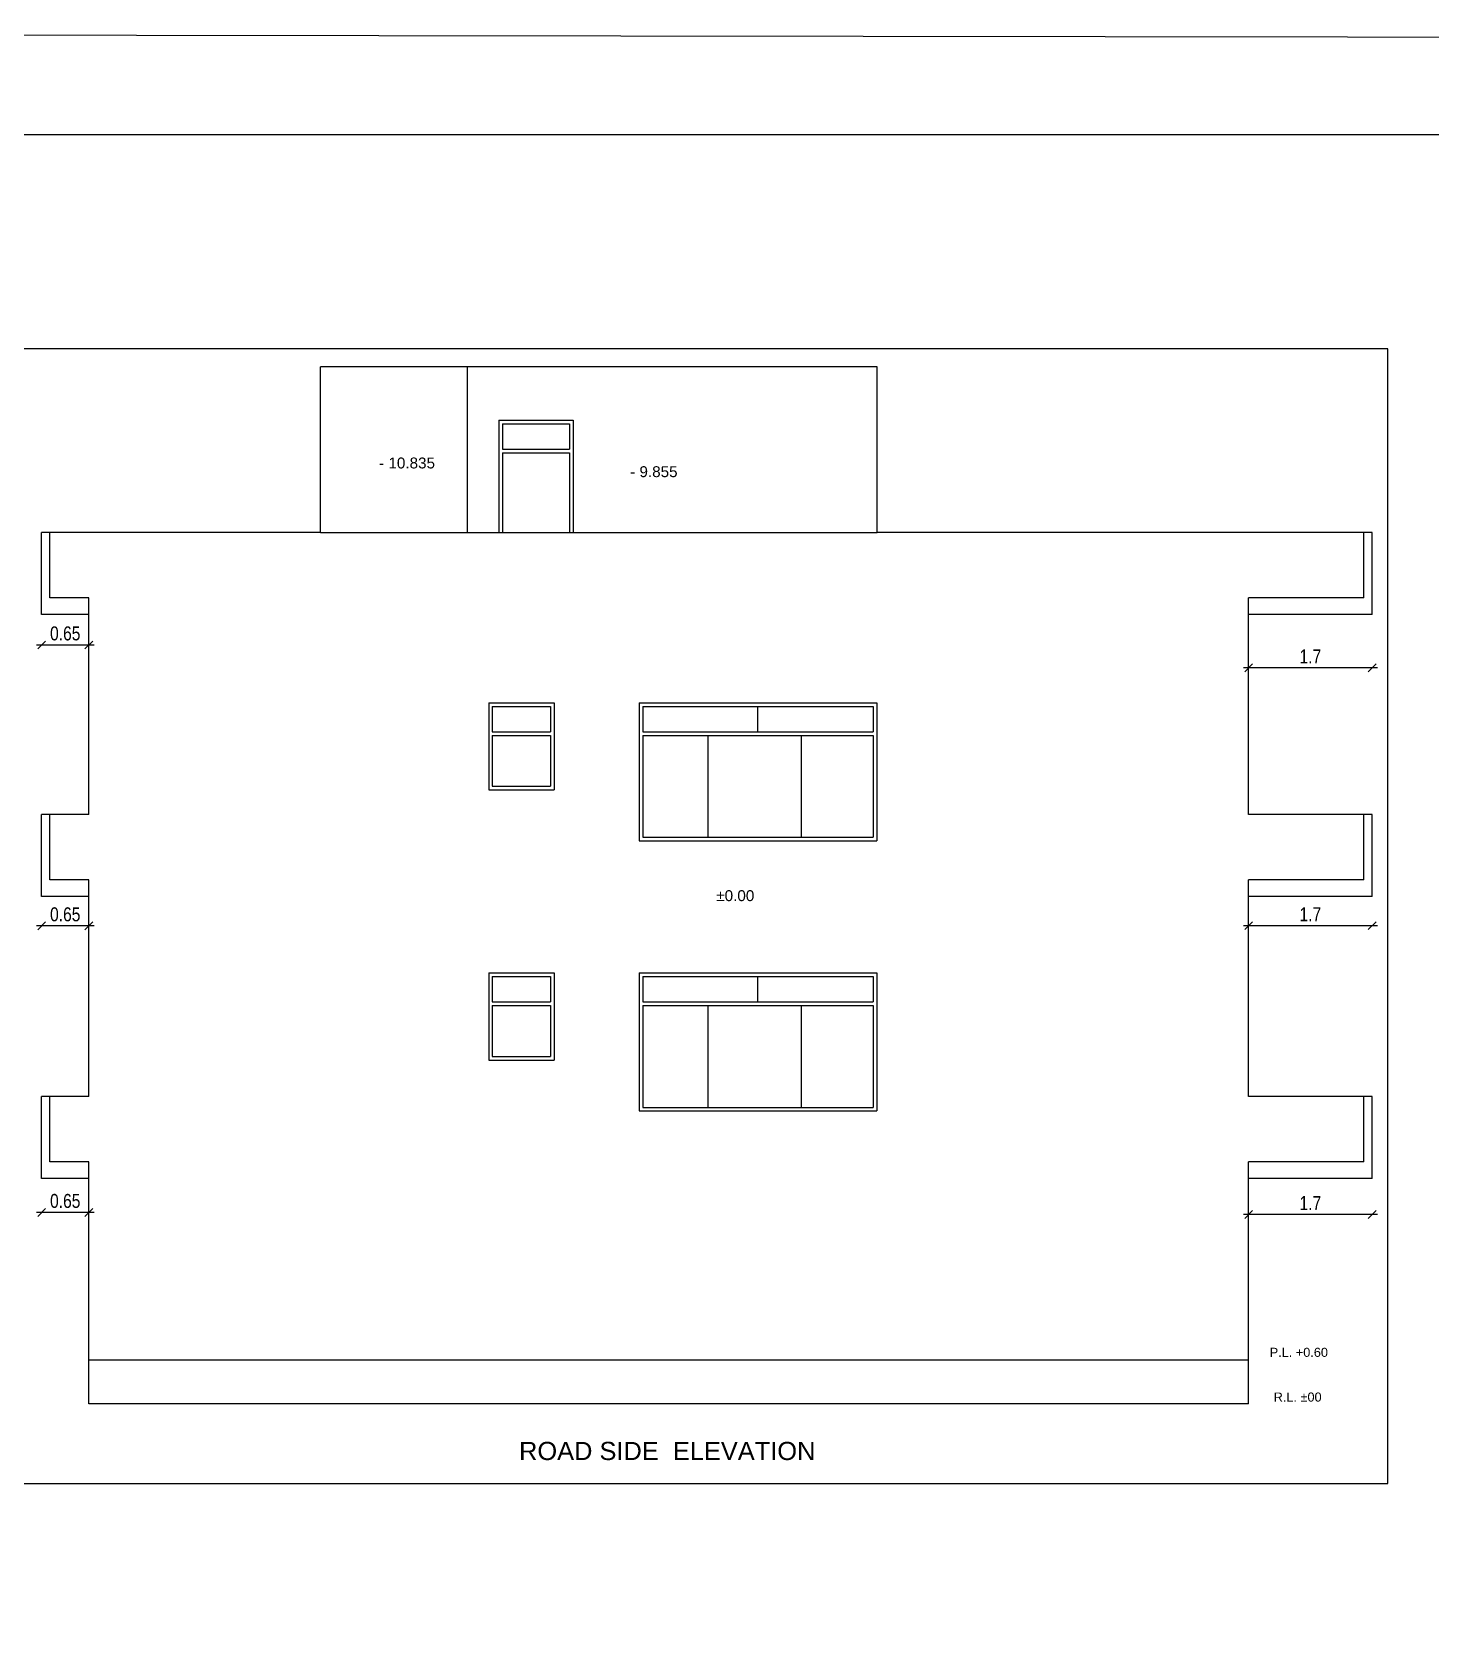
# Model space of a CAD drawing. Header units: metres. Extents: x 0 to 140, y 0 to 47.
# Drawn here: x 31.87 to 51.11, y 24.64 to 46.79 of the extents above; entities that cross this region are included whole.
import ezdxf
from ezdxf.enums import TextEntityAlignment as Align

# ---------------------------------------------------------------- set-up
doc = ezdxf.new("R2010")
doc.units = ezdxf.units.M
doc.header["$PDMODE"] = 3
doc.header["$PDSIZE"] = -3
doc.layers.get('0').update_dxf_attribs({"linetype": 'CONTINUOUS'})
doc.layers.get('Defpoints').update_dxf_attribs({"linetype": 'CONTINUOUS'})
for name, color, linetype in [('_Building', 52, 'CONTINUOUS'), ('_Elevation', 44, 'CONTINUOUS'), ('FLOOR-STILT', 3, 'CONTINUOUS')]:
    doc.layers.add(name, color=color, linetype=linetype)
doc.styles.add('AR 2.0 mm', font='arial.ttf', dxfattribs={"height": 100})
doc.styles.add('DIM', font='arial.ttf', dxfattribs={"width": 0.8})
doc.styles.add('RS 2.5 mm', font='arial.ttf', dxfattribs={"height": 125})
doc.dimstyles.new('1 DIM BIG', dxfattribs={"dimscale": 0.06, "dimtxt": 3.2, "dimasz": 1.8, "dimexe": 0.7, "dimexo": 0, "dimgap": 1, "dimtad": 1, "dimdec": 4, "dimdsep": 46, "dimtxsty": 'DIM', "dimblk1": 'OBLIQUE', "dimblk2": 'OBLIQUE', "dimsah": 1, "dimcen": 0, "dimdle": 1.2, "dimse1": 1, "dimse2": 1, "dimclrd": 3, "dimclre": 5, "dimclrt": 256, "dimadec": 0, "dimazin": 0, "dimtfac": 1, "dimtdec": 4, "dimtix": 1, "dimtmove": 2, "dimatfit": 3, "dimldrblk": 'OPEN30', "dimfxl": 0.7, "dimtolj": 1, "dimarcsym": 0})

# ---------------------------------------------------------------- blocks, each defined once
blk = doc.blocks.new('_Oblique')
at = {"color": 0, "linetype": 'ByBlock', "lineweight": -2}
blk.add_line((-0.5, -0.5), (0.5, 0.5), dxfattribs=at)
blk = doc.blocks.new('*D30')
at = {"layer": '_Elevation', "lineweight": -2, "transparency": 16777216}
blk.add_line((31.931, 38.364), (32.725, 38.364), dxfattribs=at)
at = {"layer": 'Defpoints', "color": 0, "linetype": 'ByBlock', "transparency": 16777216}
for p in [(32.003, 38.783), (32.653, 38.783)]:
    blk.add_point(p, dxfattribs=at)
at = {"layer": '_Elevation', "linetype": 'ByBlock', "lineweight": -2, "transparency": 16777216, "xscale": 0.108, "yscale": 0.108, "zscale": 0.108, "rotation": 180}
blk.add_blockref('_Oblique', (32.003, 38.364), dxfattribs=at)
at = {"layer": '_Elevation', "linetype": 'ByBlock', "lineweight": -2, "transparency": 16777216, "xscale": 0.108, "yscale": 0.108, "zscale": 0.108}
blk.add_blockref('_Oblique', (32.653, 38.364), dxfattribs=at)
at = {"layer": '_Elevation', "linetype": 'ByBlock', "transparency": 16777216, "insert": (32.328, 38.522), "char_height": 0.192, "attachment_point": 5, "style": 'DIM', "bg_fill": 3, "box_fill_scale": 1.1, "bg_fill_color": 256, "bg_fill_true_color": 13158600, "bg_fill_transparency": 0}
blk.add_mtext('\\A1;0.65', dxfattribs=at)
at = {"layer": 'Defpoints', "color": 0, "linetype": 'ByBlock', "transparency": 16777216}
blk.add_point((32.653, 38.364), dxfattribs=at)
blk = doc.blocks.new('_Open30')
at = {"color": 0, "linetype": 'ByBlock', "lineweight": -2}
for p, q in [((-1, 0.27), (0, 0)), ((0, 0), (-1, -0.27)), ((0, 0), (-1, 0))]:
    blk.add_line(p, q, dxfattribs=at)
blk = doc.blocks.new('*D31')
at = {"layer": '_Elevation', "lineweight": -2, "transparency": 16777216}
blk.add_line((32.725, 34.499), (31.931, 34.499), dxfattribs=at)
at = {"layer": 'Defpoints', "color": 0, "linetype": 'ByBlock', "transparency": 16777216}
for p in [(32.003, 34.903), (32.653, 34.903)]:
    blk.add_point(p, dxfattribs=at)
at = {"layer": '_Elevation', "linetype": 'ByBlock', "lineweight": -2, "transparency": 16777216, "xscale": 0.108, "yscale": 0.108, "zscale": 0.108, "rotation": 180}
blk.add_blockref('_Oblique', (32.003, 34.499), dxfattribs=at)
at = {"layer": '_Elevation', "linetype": 'ByBlock', "lineweight": -2, "transparency": 16777216, "xscale": 0.108, "yscale": 0.108, "zscale": 0.108}
blk.add_blockref('_Oblique', (32.653, 34.499), dxfattribs=at)
at = {"layer": '_Elevation', "linetype": 'ByBlock', "transparency": 16777216, "insert": (32.328, 34.657), "char_height": 0.192, "attachment_point": 5, "style": 'DIM', "bg_fill": 3, "box_fill_scale": 1.1, "bg_fill_color": 256, "bg_fill_true_color": 13158600, "bg_fill_transparency": 0}
blk.add_mtext('\\A1;0.65', dxfattribs=at)
at = {"layer": 'Defpoints', "color": 0, "linetype": 'ByBlock', "transparency": 16777216}
blk.add_point((32.003, 34.499), dxfattribs=at)
blk = doc.blocks.new('*D32')
at = {"layer": '_Elevation', "lineweight": -2, "transparency": 16777216}
blk.add_line((32.725, 30.556), (31.931, 30.556), dxfattribs=at)
at = {"layer": 'Defpoints', "color": 0, "linetype": 'ByBlock', "transparency": 16777216}
for p in [(32.003, 31.023), (32.653, 31.023)]:
    blk.add_point(p, dxfattribs=at)
at = {"layer": '_Elevation', "linetype": 'ByBlock', "lineweight": -2, "transparency": 16777216, "xscale": 0.108, "yscale": 0.108, "zscale": 0.108, "rotation": 180}
blk.add_blockref('_Oblique', (32.003, 30.556), dxfattribs=at)
at = {"layer": '_Elevation', "linetype": 'ByBlock', "lineweight": -2, "transparency": 16777216, "xscale": 0.108, "yscale": 0.108, "zscale": 0.108}
blk.add_blockref('_Oblique', (32.653, 30.556), dxfattribs=at)
at = {"layer": '_Elevation', "linetype": 'ByBlock', "transparency": 16777216, "insert": (32.328, 30.714), "char_height": 0.192, "attachment_point": 5, "style": 'DIM', "bg_fill": 3, "box_fill_scale": 1.1, "bg_fill_color": 256, "bg_fill_true_color": 13158600, "bg_fill_transparency": 0}
blk.add_mtext('\\A1;0.65', dxfattribs=at)
at = {"layer": 'Defpoints', "color": 0, "linetype": 'ByBlock', "transparency": 16777216}
blk.add_point((32.003, 30.556), dxfattribs=at)
blk = doc.blocks.new('*D33')
at = {"layer": '_Elevation', "lineweight": -2, "transparency": 16777216}
blk.add_line((50.375, 34.502), (48.531, 34.502), dxfattribs=at)
at = {"layer": 'Defpoints', "color": 0, "linetype": 'ByBlock', "transparency": 16777216}
for p in [(48.603, 34.903), (50.303, 34.903), (48.603, 34.502)]:
    blk.add_point(p, dxfattribs=at)
at = {"layer": '_Elevation', "linetype": 'ByBlock', "lineweight": -2, "transparency": 16777216, "xscale": 0.108, "yscale": 0.108, "zscale": 0.108, "rotation": 180}
blk.add_blockref('_Oblique', (48.603, 34.502), dxfattribs=at)
at = {"layer": '_Elevation', "linetype": 'ByBlock', "lineweight": -2, "transparency": 16777216, "xscale": 0.108, "yscale": 0.108, "zscale": 0.108}
blk.add_blockref('_Oblique', (50.303, 34.502), dxfattribs=at)
at = {"layer": '_Elevation', "linetype": 'ByBlock', "transparency": 16777216, "insert": (49.453, 34.659), "char_height": 0.192, "attachment_point": 5, "style": 'DIM', "bg_fill": 3, "box_fill_scale": 1.1, "bg_fill_color": 256, "bg_fill_true_color": 13158600, "bg_fill_transparency": 0}
blk.add_mtext('\\A1;1.7', dxfattribs=at)
blk = doc.blocks.new('*D34')
at = {"layer": '_Elevation', "lineweight": -2, "transparency": 16777216}
blk.add_line((50.375, 38.05), (48.531, 38.05), dxfattribs=at)
at = {"layer": 'Defpoints', "color": 0, "linetype": 'ByBlock', "transparency": 16777216}
for p in [(48.603, 38.783), (50.303, 38.783), (48.603, 38.05)]:
    blk.add_point(p, dxfattribs=at)
at = {"layer": '_Elevation', "linetype": 'ByBlock', "lineweight": -2, "transparency": 16777216, "xscale": 0.108, "yscale": 0.108, "zscale": 0.108, "rotation": 180}
blk.add_blockref('_Oblique', (48.603, 38.05), dxfattribs=at)
at = {"layer": '_Elevation', "linetype": 'ByBlock', "lineweight": -2, "transparency": 16777216, "xscale": 0.108, "yscale": 0.108, "zscale": 0.108}
blk.add_blockref('_Oblique', (50.303, 38.05), dxfattribs=at)
at = {"layer": '_Elevation', "linetype": 'ByBlock', "transparency": 16777216, "insert": (49.453, 38.207), "char_height": 0.192, "attachment_point": 5, "style": 'DIM', "bg_fill": 3, "box_fill_scale": 1.1, "bg_fill_color": 256, "bg_fill_true_color": 13158600, "bg_fill_transparency": 0}
blk.add_mtext('\\A1;1.7', dxfattribs=at)
blk = doc.blocks.new('*D35')
at = {"layer": '_Elevation', "lineweight": -2, "transparency": 16777216}
blk.add_line((50.375, 30.529), (48.531, 30.529), dxfattribs=at)
at = {"layer": 'Defpoints', "color": 0, "linetype": 'ByBlock', "transparency": 16777216}
for p in [(48.603, 31.023), (50.303, 31.023), (48.603, 30.529)]:
    blk.add_point(p, dxfattribs=at)
at = {"layer": '_Elevation', "linetype": 'ByBlock', "lineweight": -2, "transparency": 16777216, "xscale": 0.108, "yscale": 0.108, "zscale": 0.108, "rotation": 180}
blk.add_blockref('_Oblique', (48.603, 30.529), dxfattribs=at)
at = {"layer": '_Elevation', "linetype": 'ByBlock', "lineweight": -2, "transparency": 16777216, "xscale": 0.108, "yscale": 0.108, "zscale": 0.108}
blk.add_blockref('_Oblique', (50.303, 30.529), dxfattribs=at)
at = {"layer": '_Elevation', "linetype": 'ByBlock', "transparency": 16777216, "insert": (49.453, 30.686), "char_height": 0.192, "attachment_point": 5, "style": 'DIM', "bg_fill": 3, "box_fill_scale": 1.1, "bg_fill_color": 256, "bg_fill_true_color": 13158600, "bg_fill_transparency": 0}
blk.add_mtext('\\A1;1.7', dxfattribs=at)

msp = doc.modelspace()

# ---------------------------------------------------------------- linework, layer by layer
at = {"linetype": 'ByBlock'}
msp.add_line((0.81553, 45.38878), (83.63836, 45.38878), dxfattribs=at)
at = {"layer": '_Elevation', "linetype": 'ByBlock'}
for p, q in [((43.49265, 42.19261), (35.83765, 42.19261)), ((35.83765, 39.91261), (35.83765, 42.19261)), ((37.86265, 39.91261), (37.86265, 42.19261)), ((43.49265, 39.91261), (43.49265, 42.19261)), ((38.29248, 41.45704), (38.29248, 39.91261)), ((39.314, 41.45704), (39.314, 39.91261)), ((38.34248, 41.40704), (38.34248, 41.05704)), ((39.264, 41.40704), (39.264, 41.05704)), ((38.34248, 41.00704), (38.34248, 39.91261)), ((39.264, 41.00704), (39.264, 39.91261)), ((35.83765, 39.91261), (32.00265, 39.91261)), ((32.00265, 38.78261), (32.00265, 39.91261)), ((32.11765, 39.01261), (32.11765, 39.91261)), ((35.83765, 39.91261), (43.49265, 39.91261)), ((50.30265, 39.91261), (43.49265, 39.91261)), ((50.18765, 39.01261), (50.18765, 39.91261)), ((50.30265, 38.78261), (50.30265, 39.91261)), ((32.65265, 39.01261), (32.11765, 39.01261)), ((32.65265, 38.78261), (32.65265, 39.01261)), ((50.18765, 39.01261), (48.60265, 39.01261)), ((48.60265, 36.03261), (48.60265, 39.01261)), ((32.65265, 38.78261), (32.00265, 38.78261)), ((32.65265, 36.03261), (32.65265, 38.78261)), ((50.30265, 38.78261), (48.60265, 38.78261)), ((38.15158, 37.56942), (38.15158, 36.36942)), ((38.20158, 37.51942), (38.20158, 37.16942)), ((39.00034, 37.51942), (39.00034, 37.16942)), ((39.05034, 37.56942), (39.05034, 36.36942)), ((40.22045, 37.56942), (40.22045, 35.66942)), ((40.27045, 37.51942), (40.27045, 37.16942)), ((41.85512, 37.16942), (41.85512, 37.51942)), ((43.43979, 37.51942), (43.43979, 37.16942)), ((43.48979, 37.56942), (43.48979, 35.66942)), ((38.20158, 37.11942), (38.20158, 36.41942)), ((39.00034, 37.11942), (39.00034, 36.41942)), ((40.27045, 37.11942), (40.27045, 35.71942)), ((41.16416, 37.11942), (41.16416, 35.71942)), ((42.4496, 37.11942), (42.4496, 35.71942)), ((43.43979, 37.11942), (43.43979, 35.71942)), ((32.65265, 36.03261), (32.00265, 36.03261)), ((32.00265, 34.90261), (32.00265, 36.03261)), ((32.11765, 35.13261), (32.11765, 36.03261)), ((50.30265, 36.03261), (48.60265, 36.03261)), ((50.18765, 35.13261), (50.18765, 36.03261)), ((50.30265, 34.90261), (50.30265, 36.03261)), ((32.65265, 35.13261), (32.11765, 35.13261)), ((32.65265, 34.90261), (32.65265, 35.13261)), ((50.18765, 35.13261), (48.60265, 35.13261)), ((48.60265, 32.15261), (48.60265, 35.13261)), ((32.65265, 34.90261), (32.00265, 34.90261)), ((32.65265, 32.15261), (32.65265, 34.90261)), ((50.30265, 34.90261), (48.60265, 34.90261)), ((38.15158, 33.85261), (38.15158, 32.65261)), ((38.20158, 33.80261), (38.20158, 33.45261)), ((39.00034, 33.80261), (39.00034, 33.45261)), ((39.05034, 33.85261), (39.05034, 32.65261)), ((40.22045, 33.85261), (40.22045, 31.95261)), ((40.27045, 33.80261), (40.27045, 33.45261)), ((41.85512, 33.45261), (41.85512, 33.80261)), ((43.43979, 33.80261), (43.43979, 33.45261)), ((43.48979, 33.85261), (43.48979, 31.95261)), ((38.20158, 33.40261), (38.20158, 32.70261)), ((39.00034, 33.40261), (39.00034, 32.70261)), ((40.27045, 33.40261), (40.27045, 32.00261)), ((41.16416, 33.40261), (41.16416, 32.00261)), ((42.4496, 33.40261), (42.4496, 32.00261)), ((43.43979, 33.40261), (43.43979, 32.00261)), ((32.65265, 32.15261), (32.00265, 32.15261)), ((32.00265, 31.02261), (32.00265, 32.15261)), ((32.11765, 31.25261), (32.11765, 32.15261)), ((50.30265, 32.15261), (48.60265, 32.15261)), ((50.18765, 31.25261), (50.18765, 32.15261)), ((50.30265, 31.02261), (50.30265, 32.15261)), ((32.65265, 31.25261), (32.11765, 31.25261)), ((32.65265, 27.92261), (32.65265, 31.25261)), ((50.18765, 31.25261), (48.60265, 31.25261)), ((48.60265, 27.92261), (48.60265, 31.25261)), ((32.65265, 31.02261), (32.00265, 31.02261)), ((50.30265, 31.02261), (48.60265, 31.02261)), ((48.60265, 28.52261), (32.65265, 28.52261)), ((48.60265, 27.92261), (32.65265, 27.92261))]:
    msp.add_line(p, q, dxfattribs=at)
for points in [[(38.29248, 41.45704), (39.314, 41.45704)], [(38.34248, 41.40704), (39.264, 41.40704)], [(38.34248, 41.05704), (39.264, 41.05704)], [(38.34248, 41.00704), (39.264, 41.00704)], [(38.15158, 37.56942), (39.05034, 37.56942)], [(38.20158, 37.51942), (39.00034, 37.51942)], [(40.22045, 37.56942), (43.48979, 37.56942)], [(40.27045, 37.51942), (43.43979, 37.51942)], [(38.20158, 37.16942), (39.00034, 37.16942)], [(38.20158, 37.11942), (39.00034, 37.11942)], [(40.27045, 37.16942), (43.43979, 37.16942)], [(40.27045, 37.11942), (43.43979, 37.11942)], [(38.15158, 36.36942), (39.05034, 36.36942)], [(38.20158, 36.41942), (39.00034, 36.41942)], [(40.27045, 35.71942), (43.43979, 35.71942)], [(40.22045, 35.66942), (43.48979, 35.66942)], [(38.15158, 33.85261), (39.05034, 33.85261)], [(38.20158, 33.80261), (39.00034, 33.80261)], [(40.22045, 33.85261), (43.48979, 33.85261)], [(40.27045, 33.80261), (43.43979, 33.80261)], [(38.20158, 33.45261), (39.00034, 33.45261)], [(38.20158, 33.40261), (39.00034, 33.40261)], [(40.27045, 33.45261), (43.43979, 33.45261)], [(40.27045, 33.40261), (43.43979, 33.40261)], [(38.15158, 32.65261), (39.05034, 32.65261)], [(38.20158, 32.70261), (39.00034, 32.70261)], [(40.22045, 31.95261), (43.48979, 31.95261)], [(40.27045, 32.00261), (43.43979, 32.00261)]]:
    msp.add_lwpolyline(points, dxfattribs=at)

# ---------------------------------------------------------------- texts
at = {"layer": '_Elevation'}
for s, height, style, p in [('- 10.835', 0.15, 'RS 2.5 mm', (36.64463, 40.79268)), ('- 9.855', 0.15, 'RS 2.5 mm', (40.09715, 40.67309)), ('%%P0.00', 0.15, 'RS 2.5 mm', (41.28208, 34.84024)), ('ROAD SIDE  ELEVATION', 0.25, 'AR 2.0 mm', (38.56963, 27.15031))]:
    msp.add_text(s, height=height, dxfattribs=dict(at, style=style)).set_placement(p)
at = {"layer": '_Elevation', "style": 'RS 2.5 mm'}
for s, p in [('P.L. +0.60', (49.29374, 28.56973)), ('R.L. %%P00', (49.27737, 27.95446))]:
    msp.add_text(s, height=0.125, dxfattribs=at).set_placement(p, align=Align.CENTER)

# ---------------------------------------------------------------- next in the draw order: dimensions: what is measured, and where the dimension line sits
at = {"layer": '_Elevation', "linetype": 'ByBlock'}
for base, p1, p2, picture, middle in [((32.65265, 38.36369), (32.00265, 38.78261), (32.65265, 38.78261), '*D30', (32.32765, 38.52172)), ((48.60265, 38.05026), (50.30265, 38.78261), (48.60265, 38.78261), '*D34', (49.45265, 38.20666)), ((32.00265, 34.4991), (32.65265, 34.90261), (32.00265, 34.90261), '*D31', (32.32765, 34.65713)), ((48.60265, 34.5023), (50.30265, 34.90261), (48.60265, 34.90261), '*D33', (49.45265, 34.65869)), ((32.00265, 30.55639), (32.65265, 31.02261), (32.00265, 31.02261), '*D32', (32.32765, 30.71442)), ((48.60265, 30.52925), (50.30265, 31.02261), (48.60265, 31.02261), '*D35', (49.45265, 30.68564))]:
    dim = msp.add_linear_dim(base=base, p1=p1, p2=p2, dimstyle='1 DIM BIG', override={"dimclrd": 256, "dimfxl": 0.18, "dimfxlon": 1, "dimtfill": 1, "dimarcsym": 1}, dxfattribs=at)
    dim.commit()
    dim.dimension.update_dxf_attribs({"geometry": picture, "text_midpoint": middle})

# ---------------------------------------------------------------- next in the draw order: linework, layer by layer
at = {"layer": '_Building'}
msp.add_lwpolyline([(139.88936, 46.60037), (0, 46.79429), (0, 0), (139.88936, -0.19391)], close=True, dxfattribs=at)
at = {"layer": 'FLOOR-STILT', "color": 61}
msp.add_lwpolyline([(139.88936, 46.60037), (0, 46.79429), (0, 0), (139.88936, -0.19391)], close=True, dxfattribs=at)
at = {"layer": 'FLOOR-STILT', "color": 141}
msp.add_lwpolyline([(50.51709, 42.43904), (1.50825, 42.43904), (1.50825, 26.82767), (50.51709, 26.82767)], close=True, dxfattribs=at)

doc.saveas('drawing.dxf')
